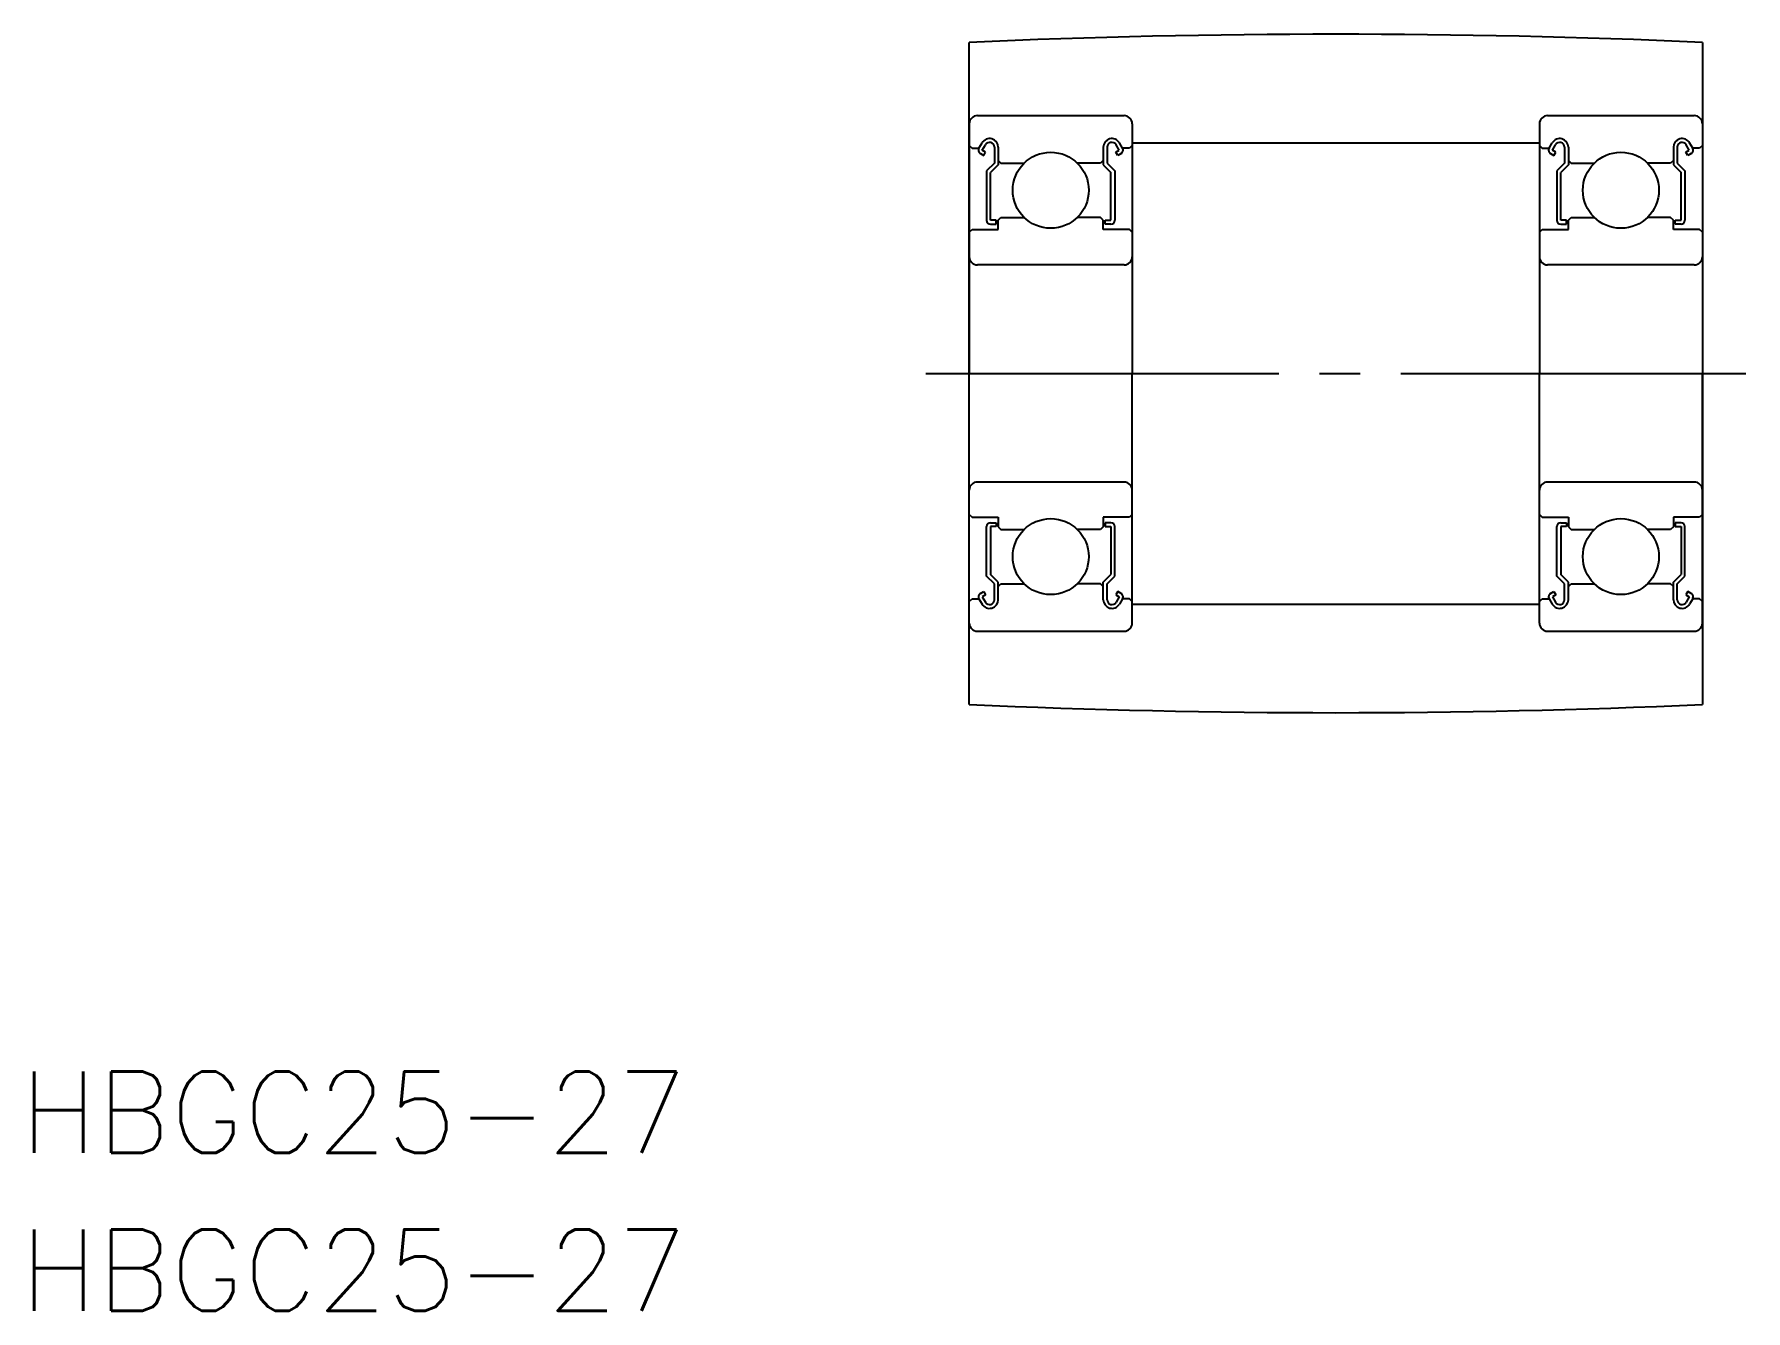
# Model space of a CAD drawing. Extents: x 135.8 to 198.8, y 136.5 to 183.5.
import ezdxf
from ezdxf.enums import TextEntityAlignment as Align

# ---------------------------------------------------------------- set-up
doc = ezdxf.new("R2010")
doc.units = 0
doc.linetypes.add('CENTER', pattern=[17.5, 13, -1.5, 1.5, -1.5])
doc.layers.get('0').update_dxf_attribs({"linetype": 'CONTINUOUS'})
doc.layers.add('CENTER', color=1, linetype='CENTER')
doc.styles.get("Standard").update_dxf_attribs({"font": 'txt.shx', "bigfont": '@extfont2.shx'})

msp = doc.modelspace()

# ---------------------------------------------------------------- linework, layer by layer
at = {"color": 7, "linetype": 'CONTINUOUS'}
for p, q in [((170.235, 158.845), (170.235, 183.245)), ((197.235, 183.245), (197.235, 158.845))]:
    msp.add_line(p, q, dxfattribs=at)
for p, q in [((170.535, 180.545), (175.935, 180.545)), ((191.535, 180.545), (196.935, 180.545)), ((170.235, 180.245), (170.235, 171.045)), ((176.235, 180.245), (176.235, 171.045)), ((191.235, 180.245), (191.235, 171.045)), ((197.235, 180.245), (197.235, 171.045)), ((170.235, 179.445), (170.335, 179.345)), ((170.335, 179.345), (170.59, 179.345)), ((170.59, 179.345), (170.706, 179.541)), ((170.642, 179.15), (170.766, 179.079)), ((170.714, 179.273), (170.83, 179.47)), ((170.837, 179.202), (170.714, 179.273)), ((170.766, 179.079), (170.837, 179.202)), ((171.159, 179.381), (171.159, 178.795)), ((171.301, 179.381), (171.301, 178.736)), ((175.168, 179.381), (175.168, 178.736)), ((175.31, 179.381), (175.31, 178.795)), ((175.633, 179.202), (175.756, 179.273)), ((175.704, 179.079), (175.633, 179.202)), ((175.756, 179.273), (175.64, 179.47)), ((175.827, 179.15), (175.704, 179.079)), ((175.879, 179.345), (175.763, 179.541)), ((176.135, 179.345), (175.879, 179.345)), ((176.235, 179.445), (176.135, 179.345)), ((176.235, 179.545), (191.235, 179.545)), ((191.235, 179.445), (191.335, 179.345)), ((191.335, 179.345), (191.59, 179.345)), ((191.59, 179.345), (191.706, 179.541)), ((191.642, 179.15), (191.766, 179.079)), ((191.714, 179.273), (191.83, 179.47)), ((191.837, 179.202), (191.714, 179.273)), ((191.766, 179.079), (191.837, 179.202)), ((192.159, 179.381), (192.159, 178.795)), ((192.301, 179.381), (192.301, 178.736)), ((196.168, 179.381), (196.168, 178.736)), ((196.31, 179.381), (196.31, 178.795)), ((196.633, 179.202), (196.756, 179.273)), ((196.704, 179.079), (196.633, 179.202)), ((196.756, 179.273), (196.64, 179.47)), ((196.827, 179.15), (196.704, 179.079)), ((196.879, 179.345), (196.763, 179.541)), ((197.135, 179.345), (196.879, 179.345)), ((197.235, 179.445), (197.135, 179.345)), ((171.159, 178.795), (170.875, 178.51)), ((170.875, 178.51), (170.875, 176.687)), ((171.301, 178.736), (171.017, 178.451)), ((171.017, 176.687), (171.017, 178.451)), ((171.301, 178.895), (171.401, 178.795)), ((171.401, 178.795), (172.255, 178.795)), ((175.068, 178.795), (174.215, 178.795)), ((175.168, 178.895), (175.068, 178.795)), ((175.168, 178.736), (175.453, 178.451)), ((175.31, 178.795), (175.595, 178.51)), ((175.453, 176.687), (175.453, 178.451)), ((175.595, 178.51), (175.595, 176.687)), ((192.159, 178.795), (191.875, 178.51)), ((191.875, 178.51), (191.875, 176.687)), ((192.301, 178.736), (192.017, 178.451)), ((192.017, 176.687), (192.017, 178.451)), ((192.301, 178.895), (192.401, 178.795)), ((192.401, 178.795), (193.255, 178.795)), ((196.068, 178.795), (195.215, 178.795)), ((196.168, 178.895), (196.068, 178.795)), ((196.168, 178.736), (196.453, 178.451)), ((196.31, 178.795), (196.595, 178.51)), ((196.453, 176.687), (196.453, 178.451)), ((196.595, 178.51), (196.595, 176.687)), ((176.235, 177.945), (176.235, 177.945)), ((197.235, 177.945), (197.235, 177.945)), ((171.23, 176.687), (171.017, 176.687)), ((171.017, 176.545), (171.23, 176.545)), ((171.23, 176.545), (171.23, 176.687)), ((171.301, 176.695), (171.401, 176.795)), ((171.301, 176.345), (171.301, 176.695)), ((171.401, 176.795), (172.255, 176.795)), ((175.068, 176.795), (174.215, 176.795)), ((175.168, 176.695), (175.068, 176.795)), ((175.168, 176.345), (175.168, 176.695)), ((175.239, 176.687), (175.453, 176.687)), ((175.239, 176.545), (175.239, 176.687)), ((175.453, 176.545), (175.239, 176.545)), ((192.23, 176.687), (192.017, 176.687)), ((192.017, 176.545), (192.23, 176.545)), ((192.23, 176.545), (192.23, 176.687)), ((192.301, 176.695), (192.401, 176.795)), ((192.301, 176.345), (192.301, 176.695)), ((192.401, 176.795), (193.255, 176.795)), ((196.068, 176.795), (195.215, 176.795)), ((196.168, 176.695), (196.068, 176.795)), ((196.168, 176.345), (196.168, 176.695)), ((196.239, 176.687), (196.453, 176.687)), ((196.239, 176.545), (196.239, 176.687)), ((196.453, 176.545), (196.239, 176.545)), ((170.235, 176.245), (170.335, 176.345)), ((170.335, 176.345), (171.301, 176.345)), ((176.135, 176.345), (175.168, 176.345)), ((176.235, 176.245), (176.135, 176.345)), ((191.235, 176.245), (191.335, 176.345)), ((191.335, 176.345), (192.301, 176.345)), ((197.135, 176.345), (196.168, 176.345)), ((197.235, 176.245), (197.135, 176.345)), ((176.235, 175.645), (176.235, 175.645)), ((197.235, 175.645), (197.235, 175.645)), ((175.935, 175.045), (170.535, 175.045)), ((196.935, 175.045), (191.535, 175.045)), ((170.235, 161.845), (170.235, 171.045)), ((176.235, 161.845), (176.235, 171.045)), ((191.235, 161.845), (191.235, 171.045)), ((197.235, 161.845), (197.235, 171.045)), ((175.935, 167.045), (170.535, 167.045)), ((196.935, 167.045), (191.535, 167.045)), ((170.235, 165.845), (170.335, 165.745)), ((176.235, 165.845), (176.135, 165.745)), ((191.235, 165.845), (191.335, 165.745)), ((197.235, 165.845), (197.135, 165.745)), ((170.335, 165.745), (171.301, 165.745)), ((170.875, 163.579), (170.875, 165.402)), ((171.017, 165.545), (171.23, 165.545)), ((171.017, 165.402), (171.017, 163.638)), ((171.23, 165.402), (171.017, 165.402)), ((171.23, 165.545), (171.23, 165.402)), ((171.301, 165.745), (171.301, 165.395)), ((171.301, 165.395), (171.401, 165.295)), ((171.401, 165.295), (172.255, 165.295)), ((175.068, 165.295), (174.215, 165.295)), ((175.168, 165.395), (175.068, 165.295)), ((175.168, 165.745), (175.168, 165.395)), ((176.135, 165.745), (175.168, 165.745)), ((175.239, 165.545), (175.239, 165.402)), ((175.453, 165.545), (175.239, 165.545)), ((175.239, 165.402), (175.453, 165.402)), ((175.453, 165.402), (175.453, 163.638)), ((175.595, 163.579), (175.595, 165.402)), ((191.335, 165.745), (192.301, 165.745)), ((191.875, 163.579), (191.875, 165.402)), ((192.017, 165.545), (192.23, 165.545)), ((192.017, 165.402), (192.017, 163.638)), ((192.23, 165.402), (192.017, 165.402)), ((192.23, 165.545), (192.23, 165.402)), ((192.301, 165.745), (192.301, 165.395)), ((192.301, 165.395), (192.401, 165.295)), ((192.401, 165.295), (193.255, 165.295)), ((196.068, 165.295), (195.215, 165.295)), ((196.168, 165.395), (196.068, 165.295)), ((196.168, 165.745), (196.168, 165.395)), ((197.135, 165.745), (196.168, 165.745)), ((196.239, 165.545), (196.239, 165.402)), ((196.453, 165.545), (196.239, 165.545)), ((196.239, 165.402), (196.453, 165.402)), ((196.453, 165.402), (196.453, 163.638)), ((196.595, 163.579), (196.595, 165.402)), ((171.159, 163.295), (170.875, 163.579)), ((171.301, 163.353), (171.017, 163.638)), ((171.159, 162.708), (171.159, 163.295)), ((171.301, 162.708), (171.301, 163.353)), ((171.301, 163.195), (171.401, 163.295)), ((171.401, 163.295), (172.255, 163.295)), ((175.068, 163.295), (174.215, 163.295)), ((175.168, 163.195), (175.068, 163.295)), ((175.168, 163.353), (175.453, 163.638)), ((175.168, 162.708), (175.168, 163.353)), ((175.31, 163.295), (175.595, 163.579)), ((175.31, 162.708), (175.31, 163.295)), ((192.159, 163.295), (191.875, 163.579)), ((192.301, 163.353), (192.017, 163.638)), ((192.159, 162.708), (192.159, 163.295)), ((192.301, 162.708), (192.301, 163.353)), ((192.301, 163.195), (192.401, 163.295)), ((192.401, 163.295), (193.255, 163.295)), ((196.068, 163.295), (195.215, 163.295)), ((196.168, 163.195), (196.068, 163.295)), ((196.168, 163.353), (196.453, 163.638)), ((196.168, 162.708), (196.168, 163.353)), ((196.31, 163.295), (196.595, 163.579)), ((196.31, 162.708), (196.31, 163.295)), ((170.235, 162.645), (170.335, 162.745)), ((170.335, 162.745), (170.59, 162.745)), ((170.59, 162.745), (170.706, 162.548)), ((170.642, 162.939), (170.766, 163.01)), ((170.837, 162.887), (170.714, 162.816)), ((170.714, 162.816), (170.83, 162.62)), ((170.766, 163.01), (170.837, 162.887)), ((175.704, 163.01), (175.633, 162.887)), ((175.633, 162.887), (175.756, 162.816)), ((175.756, 162.816), (175.64, 162.62)), ((175.827, 162.939), (175.704, 163.01)), ((175.879, 162.745), (175.763, 162.548)), ((176.135, 162.745), (175.879, 162.745)), ((176.235, 162.645), (176.135, 162.745)), ((191.235, 162.645), (191.335, 162.745)), ((191.335, 162.745), (191.59, 162.745)), ((191.59, 162.745), (191.706, 162.548)), ((191.642, 162.939), (191.766, 163.01)), ((191.837, 162.887), (191.714, 162.816)), ((191.714, 162.816), (191.83, 162.62)), ((191.766, 163.01), (191.837, 162.887)), ((196.704, 163.01), (196.633, 162.887)), ((196.633, 162.887), (196.756, 162.816)), ((196.756, 162.816), (196.64, 162.62)), ((196.827, 162.939), (196.704, 163.01)), ((196.879, 162.745), (196.763, 162.548)), ((197.135, 162.745), (196.879, 162.745)), ((197.235, 162.645), (197.135, 162.745)), ((176.235, 162.545), (191.235, 162.545)), ((170.535, 161.545), (175.935, 161.545)), ((191.535, 161.545), (196.935, 161.545))]:
    msp.add_line(p, q)
for centre in [(173.235, 177.795), (194.235, 177.795), (173.235, 164.295), (194.235, 164.295)]:
    msp.add_circle(centre, 1.4)
for centre, start, end in [((183.735, -120.355), 87.45394, 92.54606), ((183.735, 462.445), 267.45394, 272.54606)]:
    msp.add_arc(centre, 303.9, start, end, dxfattribs=at)
for centre, radius, start, end in [((170.535, 180.245), 0.3, 90, 180), ((175.935, 180.245), 0.3, 0, 90), ((191.535, 180.245), 0.3, 90, 180), ((196.935, 180.245), 0.3, 0, 90), ((170.983, 179.381), 0.319, 0, 150.00027), ((175.487, 179.381), 0.319, 29.99973, 180), ((191.983, 179.381), 0.319, 0, 150.00027), ((196.487, 179.381), 0.319, 29.99973, 180), ((170.714, 179.273), 0.142, 149.99035, 240.00186), ((170.983, 179.381), 0.177, 0, 150.00316), ((175.487, 179.381), 0.177, 29.99684, 180), ((175.756, 179.273), 0.142, 299.99814, 30.00965), ((191.714, 179.273), 0.142, 149.99035, 240.00186), ((191.983, 179.381), 0.177, 0, 150.00316), ((196.487, 179.381), 0.177, 29.99684, 180), ((196.756, 179.273), 0.142, 299.99814, 30.00965), ((171.017, 176.687), 0.142, 180.00005, 270.00003), ((175.453, 176.687), 0.142, 269.99997, 359.99995), ((192.017, 176.687), 0.142, 180.00005, 270.00003), ((196.453, 176.687), 0.142, 269.99997, 359.99995), ((170.535, 175.345), 0.3, 180, 270), ((175.935, 175.345), 0.3, 270, 0), ((191.535, 175.345), 0.3, 180, 270), ((196.935, 175.345), 0.3, 270, 0), ((170.535, 166.745), 0.3, 90, 180), ((175.935, 166.745), 0.3, 0, 90), ((191.535, 166.745), 0.3, 90, 180), ((196.935, 166.745), 0.3, 0, 90), ((171.017, 165.402), 0.142, 89.99997, 179.99995), ((175.453, 165.402), 0.142, 0.00005, 90.00003), ((192.017, 165.402), 0.142, 89.99997, 179.99995), ((196.453, 165.402), 0.142, 0.00005, 90.00003), ((170.714, 162.816), 0.142, 119.99814, 210.00965), ((170.983, 162.708), 0.319, 209.99973, 0), ((170.983, 162.708), 0.177, 209.99684, 0), ((175.487, 162.708), 0.319, 180, 330.00027), ((175.487, 162.708), 0.177, 180, 330.00316), ((175.756, 162.816), 0.142, 329.99035, 60.00186), ((191.714, 162.816), 0.142, 119.99814, 210.00965), ((191.983, 162.708), 0.319, 209.99973, 0), ((191.983, 162.708), 0.177, 209.99684, 0), ((196.487, 162.708), 0.319, 180, 330.00027), ((196.487, 162.708), 0.177, 180, 330.00316), ((196.756, 162.816), 0.142, 329.99035, 60.00186), ((170.535, 161.845), 0.3, 180, 270), ((175.935, 161.845), 0.3, 270, 0), ((191.535, 161.845), 0.3, 180, 270), ((196.935, 161.845), 0.3, 270, 0)]:
    msp.add_arc(centre, radius, start, end)
at = {"layer": 'CENTER', "color": 1, "linetype": 'CENTER'}
msp.add_line((168.635, 171.045), (198.835, 171.045), dxfattribs=at)

# ---------------------------------------------------------------- texts
at = {"color": 7, "linetype": 'CONTINUOUS'}
for p in [(135.28, 143.823), (135.28, 138.007)]:
    msp.add_text('HBGC25-27', height=3, dxfattribs=at).set_placement(p, align=Align.MIDDLE_LEFT)

doc.saveas('drawing.dxf')
